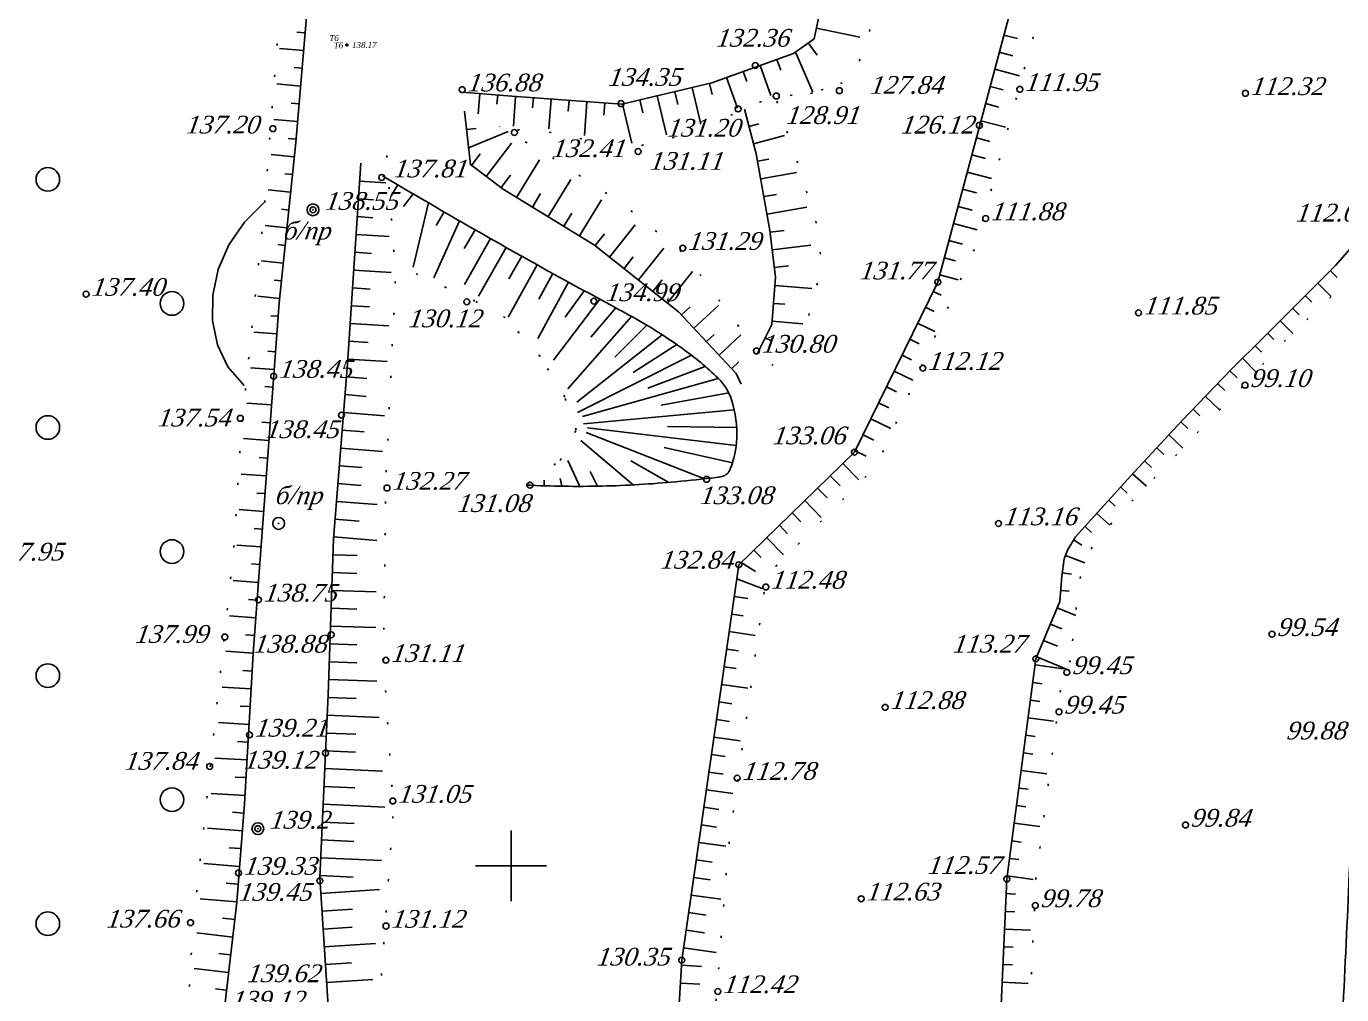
# Model space of a CAD drawing. Header units: millimetres. Extents: x 1400 to 4853, y -623 to 1865.
# Drawn here: x 2755.8 to 2822.5, y 1606.8 to 1655.9 of the extents above; entities that cross this region are included whole.
import ezdxf
from ezdxf.enums import TextEntityAlignment as Align

# ---------------------------------------------------------------- set-up
doc = ezdxf.new("R2010")
doc.units = ezdxf.units.MM
doc.set_wipeout_variables(frame=1)
doc.linetypes.add('ADOT1', pattern=[1.6, 0.1, -1.5])
for name, color, linetype in [('01_Горизонт_86', 7, 'Continuous'), ('02_Горизонт_100', 7, 'Continuous'), ('02_Горизонт_112', 7, 'Continuous'), ('02_Горизонт_128', 7, 'Continuous'), ('CONT-MNR', 7, 'Continuous'), ('NOMERA', 7, 'Continuous'), ('ВЫСОТЫ', 7, 'Continuous'), ('кресты', 7, 'Continuous'), ('НАДЗЕМКА', 7, 'Continuous'), ('НОМЕРА', 7, 'Continuous'), ('ПИКЕТЫ', 7, 'Continuous'), ('РАСТИТ', 7, 'Continuous'), ('РЕЛЬЕФ', 7, 'Continuous'), ('ТОЧКИ', 7, 'Continuous')]:
    doc.layers.add(name, color=color, linetype=linetype)
doc.styles.add('russ', font='timesi.ttf')
doc.styles.add('universw', font='timesi.ttf', dxfattribs={"oblique": 10})

# ---------------------------------------------------------------- blocks, each defined once
blk = doc.blocks.new('A$C29341465')
at = {"color": 0, "linetype": 'ByBlock', "lineweight": -2}
for p, q in [((0.5, 1.2), (0, 1.2)), ((1.2, 2), (1.2, 2.5)), ((1.2, 0.5), (1.2, 0)), ((2, 1.2), (2.5, 1.2))]:
    blk.add_line(p, q, dxfattribs=at)
blk.add_circle((1.2, 1.2), 0.75, dxfattribs=at)
blk = doc.blocks.new('point_s')
at = {"color": 0, "xscale": 0.2, "yscale": 0.2, "zscale": 0.2}
blk.add_blockref('A$C29341465', (-0.25, -0.25), dxfattribs=at)
at = {"layer": 'NOMERA', "color": 1, "style": 'russ'}
blk.add_attdef('NN', text='', height=1, dxfattribs=at).set_placement((-2.16, 0.35), align=Align.BOTTOM_CENTER)
at = {"layer": 'ВЫСОТЫ', "color": 1, "style": 'russ'}
blk.add_attdef('H_VER', (0.88, -0.52), '', height=1, dxfattribs=at)
at = {"layer": 'ВЫСОТЫ', "color": 0, "style": 'russ'}
blk.add_attdef('H_ZEM', (1.19, -1.98), '', height=1, dxfattribs=at)
at = {"layer": 'НОМЕРА', "color": 1, "linetype": 'Continuous', "style": 'russ'}
blk.add_attdef('NAZV', text='', height=1, dxfattribs=at).set_placement((-0.62, -0.07), align=Align.MIDDLE_RIGHT)
at = {"layer": 'ТОЧКИ', "style": 'russ'}
for tag, p in [('T_ST--T_OR', (-0.02, -4.67)), ('H_ST-I-Z', (-0.02, -7.21)), ('S-G_UG-V_UG-V', (0.02, -9.54))]:
    blk.add_attdef(tag, text='', height=1, dxfattribs=at).set_placement(p, align=Align.CENTER)
blk = doc.blocks.new('108')
at = {"color": 0, "linetype": 'Continuous', "lineweight": 0}
blk.add_wipeout([(0.51, -0.12), (0.52, -0.06), (0.52, -0.01), (0.52, 0.05), (0.51, 0.1), (0.5, 0.15), (0.48, 0.2), (0.45, 0.25), (0.42, 0.3), (0.39, 0.34), (0.35, 0.38), (0.31, 0.42), (0.26, 0.45), (0.22, 0.47), (0.17, 0.49), (0.11, 0.51), (0.06, 0.52), (0.01, 0.52), (-0.05, 0.52), (-0.1, 0.51), (-0.15, 0.5), (-0.21, 0.48), (-0.25, 0.45), (-0.3, 0.42), (-0.34, 0.39), (-0.38, 0.35), (-0.42, 0.31), (-0.45, 0.26), (-0.47, 0.22), (-0.49, 0.17), (-0.51, 0.11), (-0.52, 0.06), (-0.52, 0.01), (-0.52, -0.05), (-0.51, -0.1), (-0.5, -0.15), (-0.48, -0.21), (-0.45, -0.25), (-0.42, -0.3), (-0.39, -0.34), (-0.35, -0.38), (-0.31, -0.42), (-0.27, -0.45), (-0.22, -0.47), (-0.17, -0.49), (-0.12, -0.51), (-0.06, -0.52), (-0.01, -0.52), (0.05, -0.52), (0.1, -0.51), (0.15, -0.5), (0.2, -0.48), (0.25, -0.45), (0.3, -0.42), (0.34, -0.39), (0.38, -0.35), (0.42, -0.31), (0.45, -0.27), (0.47, -0.22), (0.49, -0.17)], dxfattribs=at)
at = {"linetype": 'Continuous'}
h = blk.add_hatch(color=0, dxfattribs=at)
edge = h.paths.add_edge_path()
edge.add_arc((0, 0), 0.0196, 0, 360)
at = {"color": 0, "linetype": 'Continuous'}
for radius in [0.5, 0.0196]:
    blk.add_circle((0, 0), radius, dxfattribs=at)
blk = doc.blocks.new('372')
blk.add_circle((0, 0), 1)
blk = doc.blocks.new('368')
at = {"color": 0, "linetype": 'Continuous'}
blk.add_blockref('372', (0, 0), dxfattribs=at)

msp = doc.modelspace()

# ---------------------------------------------------------------- linework, layer by layer
at = {"layer": '01_Горизонт_86', "color": 0, "linetype": 'Continuous'}
msp.add_lwpolyline([(2820.9455, 1569.4775, -0.0017444), (2820.9853, 1571.2017, -0.0014307), (2821.3114, 1582.2906, -0.004914), (2821.4473, 1585.5177, -0.0013443), (2821.5594, 1587.5689, 0.0002287), (2822.2453, 1599.6237, 0.0033151), (2822.9502, 1613.7812, -0.0068816), (2823.3384, 1620.5991, -0.1354259), (2824.3377, 1623.4252, -0.0584312), (2828.8814, 1628.5456, -0.0245902), (2831.7769, 1630.8827, 0.0430799), (2833.3813, 1632.2787, 0.0098396), (2838.2061, 1637.4683, -0.0006812), (2839.4773, 1638.8869, -0.0075013)], format="xyb", dxfattribs=at)
at = {"layer": '02_Горизонт_100', "color": 250, "linetype": 'Continuous'}
for p, q in [((2821.9509, 1643.532), (2822.2958, 1643.189)), ((2820.6816, 1642.2558), (2821.0113, 1641.9279)), ((2820.0444, 1641.6202), (2820.3656, 1641.2965)), ((2818.7668, 1640.3522), (2819.0771, 1640.0396)), ((2818.1263, 1639.7199), (2818.4488, 1639.3926)), ((2816.846, 1638.4547), (2817.2181, 1638.099)), ((2816.2241, 1637.8042), (2816.5888, 1637.4556)), ((2814.9803, 1636.503), (2815.3304, 1636.1684)), ((2814.3596, 1635.8514), (2814.7184, 1635.5181)), ((2813.1346, 1634.5325), (2813.4932, 1634.1995)), ((2812.5221, 1633.8731), (2812.8752, 1633.5451)), ((2811.3079, 1632.5443), (2811.643, 1632.2419)), ((2810.7049, 1631.8762), (2811.0315, 1631.5814)), ((2809.4956, 1630.543), (2809.8252, 1630.2428)), ((2808.9161, 1629.8574), (2809.3383, 1629.5922)), ((2808.344, 1628.1812), (2808.8139, 1628.1171)), ((2808.2651, 1627.2849), (2808.6965, 1627.2515)), ((2807.7387, 1625.5838), (2808.3251, 1625.3383)), ((2807.3912, 1624.7536), (2808.0919, 1624.4603))]:
    msp.add_line(p, q, dxfattribs=at)
at = {"layer": '02_Горизонт_100', "linetype": 'Continuous'}
for p, q in [((2821.3162, 1642.8939), (2821.9908, 1642.223)), ((2819.4056, 1640.9862), (2820.0372, 1640.3499)), ((2817.4852, 1639.0883), (2818.1704, 1638.3927)), ((2815.6022, 1637.1536), (2816.3159, 1636.4714)), ((2813.7471, 1635.1919), (2814.4645, 1634.5256)), ((2811.9109, 1633.2125), (2812.608, 1632.5833)), ((2810.1016, 1631.2083), (2810.7551, 1630.6131)), ((2808.5005, 1629.0643), (2809.4827, 1628.7048)), ((2808.0862, 1626.414), (2809.023, 1626.0218)), ((2807.0436, 1623.9234), (2808.674, 1623.2409)), ((2806.9607, 1623.5097), (2808.4095, 1623.3185)), ((2806.8429, 1622.6169), (2807.3188, 1622.5541)), ((2806.7251, 1621.7241), (2807.201, 1621.6613)), ((2806.6073, 1620.8314), (2807.9001, 1620.6608)), ((2806.4894, 1619.9386), (2806.9653, 1619.8758)), ((2806.3716, 1619.0458), (2806.8475, 1618.983)), ((2806.2538, 1618.1531), (2807.551, 1617.9819)), ((2806.136, 1617.2603), (2806.6118, 1617.1975)), ((2806.0181, 1616.3675), (2806.494, 1616.3047)), ((2805.9003, 1615.4748), (2807.202, 1615.303)), ((2805.7825, 1614.582), (2806.2584, 1614.5192)), ((2805.6647, 1613.6892), (2806.1406, 1613.6264)), ((2805.5469, 1612.7965), (2806.8572, 1612.6235)), ((2805.4929, 1611.8981), (2805.9736, 1611.8765)), ((2805.4525, 1610.9985), (2805.9332, 1610.9769)), ((2805.4121, 1610.0989), (2806.7323, 1610.0395)), ((2805.3717, 1609.1993), (2805.8523, 1609.1777)), ((2805.3312, 1608.2997), (2805.8119, 1608.2781)), ((2805.2908, 1607.4001), (2806.6033, 1607.3411))]:
    msp.add_line(p, q, dxfattribs=at)
at = {"layer": '02_Горизонт_100', "linetype": 'Continuous', "flags": 128}
for points in [[(2827.5223, 1651.6287), (2826.379, 1650.0741), (2825.5555, 1648.9544), (2824.9889, 1647.9119), (2824.5519, 1646.7588), (2824.322, 1646.2902), (2823.2988, 1645.0387), (2822.2088, 1643.7912), (2820.4385, 1642.0114), (2818.592, 1640.1787), (2816.9116, 1638.5234), (2814.4346, 1635.9322), (2811.9899, 1633.3001), (2810.1538, 1631.2655), (2809.0161, 1630.0165), (2808.6158, 1629.3793), (2808.4431, 1628.9074), (2808.3222, 1628.0211), (2808.2229, 1626.7406), (2807.0023, 1623.8247)], [(2896.1353, 1485.2847), (2881.6483, 1484.8497), (2869.2253, 1484.3757), (2855.2423, 1486.1067), (2842.5793, 1487.4417), (2826.5408, 1488.8032), (2812.0993, 1490.6907), (2802.7963, 1491.5787), (2794.2586, 1492.7293), (2793.0913, 1493.3337), (2793.2893, 1509.3507), (2795.6443, 1528.4487), (2796.8653, 1545.1497), (2798.8303, 1556.6307), (2802.4513, 1567.0917), (2803.8403, 1582.0917), (2804.8003, 1596.4827), (2805.5263, 1612.6407), (2807.0023, 1623.8247)]]:
    msp.add_lwpolyline(points, dxfattribs=at)
at = {"layer": '02_Горизонт_100', "color": 0, "linetype": 'ADOT1', "flags": 128}
for points in [[(2828.8957, 1650.7021), (2827.4721, 1649.91), (2826.3315, 1648.4463), (2825.5992, 1647.0248), (2824.7824, 1645.1108), (2823.7403, 1643.9004), (2821.4318, 1641.6871), (2819.2126, 1639.5593), (2817.578, 1637.7297), (2815.7327, 1635.89), (2813.6299, 1633.6278), (2811.5599, 1631.5119), (2810.0549, 1629.8311), (2809.5907, 1629.0367), (2809.3014, 1628.1478), (2809.0973, 1627.0539), (2809.0132, 1625.8859), (2808.7386, 1623.7452)], [(2808.7386, 1623.7452), (2808.293, 1622.5577), (2807.0055, 1612.6618), (2806.3612, 1599.2719), (2804.8778, 1578.9242), (2804.3249, 1572.7851), (2803.8487, 1566.9836), (2803.2036, 1565.0191), (2800.6079, 1557.4987), (2798.329, 1545.0337), (2797.2782, 1534.0392), (2794.6884, 1510.0731), (2794.4432, 1501.0086), (2794.3819, 1494.4551), (2795.9385, 1494.0706), (2802.4902, 1493.1172), (2807.388, 1492.4816), (2818.004, 1491.2491), (2822.1386, 1490.6559), (2831.0968, 1489.7449), (2839.9701, 1489.0246), (2848.9071, 1488.1347), (2857.8653, 1487.1178), (2866.8023, 1486.0161), (2869.336, 1485.7195), (2875.7393, 1485.9737), (2884.5914, 1486.2915), (2896.5876, 1485.329)]]:
    msp.add_lwpolyline(points, dxfattribs=at)
at = {"layer": '02_Горизонт_100', "color": 7, "linetype": 'Continuous'}
for centre in [(2817.6172, 1637.7144), (2818.9843, 1625.0705), (2807.0023, 1623.8247), (2808.5759, 1623.1351), (2808.1734, 1621.1264), (2814.5926, 1615.3848), (2805.5263, 1612.6407), (2806.9755, 1611.2971)]:
    msp.add_circle(centre, 0.15, dxfattribs=at)
at = {"layer": '02_Горизонт_112', "color": 0, "linetype": 'Continuous'}
for p, q in [((2805.3783, 1655.503), (2806.068, 1655.3185)), ((2805.1455, 1654.6327), (2805.8262, 1654.4506)), ((2804.9127, 1653.7624), (2806.1716, 1653.4257)), ((2804.68, 1652.8921), (2805.3425, 1652.7148)), ((2804.4472, 1652.0217), (2805.1168, 1651.8426)), ((2804.2144, 1651.1514), (2805.4569, 1650.8191)), ((2803.9816, 1650.2811), (2804.6675, 1650.0976)), ((2803.7488, 1649.4108), (2804.4429, 1649.2251)), ((2803.516, 1648.5405), (2804.7422, 1648.2125)), ((2803.2833, 1647.6701), (2803.9937, 1647.4801)), ((2803.0505, 1646.7998), (2803.7691, 1646.6076)), ((2802.8177, 1645.9295), (2804.0275, 1645.6059)), ((2802.5849, 1645.0592), (2803.2774, 1644.874)), ((2802.3521, 1644.1889), (2802.9268, 1644.0352)), ((2802.1194, 1643.3186), (2803.0569, 1643.0678)), ((2801.7915, 1642.4838), (2802.1956, 1642.2861)), ((2801.3955, 1641.6746), (2801.8366, 1641.4588)), ((2800.9996, 1640.8653), (2801.8713, 1640.4389)), ((2800.6037, 1640.0561), (2801.0716, 1639.8271)), ((2800.2078, 1639.2468), (2800.6892, 1639.0113)), ((2799.8119, 1638.4376), (2800.753, 1637.9771)), ((2799.416, 1637.6283), (2799.9242, 1637.3797)), ((2799.02, 1636.8191), (2799.5417, 1636.5638)), ((2798.6241, 1636.0098), (2799.6347, 1635.5154)), ((2798.2282, 1635.2005), (2798.7767, 1634.9322)), ((2797.8323, 1634.3913), (2798.3943, 1634.1164)), ((2796.5645, 1633.1176), (2797.0683, 1632.6001)), ((2797.2101, 1633.746), (2798.0206, 1632.9133)), ((2795.9189, 1632.4892), (2796.4005, 1631.9944)), ((2795.2734, 1631.8608), (2796.1065, 1631.0048)), ((2794.6278, 1631.2324), (2795.065, 1630.7832)), ((2793.9823, 1630.6039), (2794.3973, 1630.1776)), ((2793.3367, 1629.9755), (2794.1925, 1629.0964)), ((2792.6911, 1629.3471), (2793.0618, 1628.9664)), ((2792.0456, 1628.7187), (2792.7662, 1628.2587)), ((2791.8198, 1627.8765), (2793.1166, 1627.3904)), ((2791.6911, 1626.9848), (2792.3825, 1626.8851)), ((2791.5625, 1626.0931), (2792.138, 1626.0101)), ((2791.4338, 1625.2015), (2792.7473, 1625.012)), ((2791.3052, 1624.3098), (2791.9007, 1624.2239)), ((2791.1765, 1623.4181), (2791.7901, 1623.3296)), ((2791.0479, 1622.5264), (2792.3731, 1622.3352)), ((2790.9192, 1621.6348), (2791.569, 1621.541)), ((2790.7905, 1620.7431), (2791.4585, 1620.6467)), ((2790.6619, 1619.8514), (2791.9988, 1619.6585)), ((2790.5332, 1618.9597), (2791.2373, 1618.8581)), ((2790.4046, 1618.068), (2791.1268, 1617.9638)), ((2790.2759, 1617.1764), (2791.6246, 1616.9818)), ((2790.1473, 1616.2847), (2790.9056, 1616.1753)), ((2790.0186, 1615.393), (2790.7951, 1615.281)), ((2789.8899, 1614.5013), (2791.256, 1614.3042)), ((2789.7613, 1613.6097), (2790.574, 1613.4924)), ((2789.6326, 1612.718), (2790.4634, 1612.5981)), ((2789.504, 1611.8263), (2791.0129, 1611.6086)), ((2789.3753, 1610.9346), (2790.263, 1610.8065)), ((2789.2467, 1610.0429), (2790.1799, 1609.9083)), ((2789.118, 1609.1513), (2790.781, 1608.9113)), ((2789.0106, 1608.2574), (2790.0215, 1608.1962)), ((2788.9562, 1607.3581), (2789.9384, 1607.2986))]:
    msp.add_line(p, q, dxfattribs=at)
at = {"layer": '02_Горизонт_112', "color": 0, "linetype": 'Continuous', "flags": 128}
msp.add_lwpolyline([(2777.8993, 1483.4367), (2773.6273, 1493.2407), (2774.8663, 1509.5307), (2775.9793, 1524.3747), (2779.3873, 1528.6707), (2780.3203, 1539.3687), (2780.5543, 1543.1757), (2780.9053, 1551.2397), (2782.3723, 1562.7447), (2782.4143, 1564.2987), (2784.2323, 1569.0057), (2787.3493, 1580.8317), (2789.0263, 1608.5157), (2791.9243, 1628.6007), (2797.7953, 1634.3157), (2802.0223, 1642.9557), (2808.1663, 1665.9267), (2812.8523, 1666.0617), (2818.1623, 1665.7857), (2821.3594, 1675.0874)], dxfattribs=at)
at = {"layer": '02_Горизонт_112', "color": 250, "linetype": 'ADOT1', "flags": 128}
msp.add_lwpolyline([(2822.8636, 1674.9139), (2819.2765, 1664.5028), (2809.3831, 1664.5606), (2803.9446, 1644.7794), (2798.9244, 1633.6342), (2793.3163, 1628.0278), (2791.5181, 1615.1203), (2791.3758, 1614.0389), (2789.3606, 1588.7085), (2788.6739, 1579.7845), (2785.7766, 1569.0029), (2783.9597, 1564.2601), (2783.6064, 1561.3337), (2782.2924, 1550.8683), (2781.9896, 1543.1486), (2781.2447, 1528.981), (2777.8178, 1524.7937), (2777.2467, 1523.2711), (2776.3582, 1511.4706), (2775.0884, 1493.4173), (2778.7691, 1484.8524), (2780.1018, 1482.2512)], dxfattribs=at)
at = {"layer": '02_Горизонт_112', "color": 7, "linetype": 'Continuous'}
for centre in [(2806.1848, 1652.7457), (2817.6368, 1652.5404), (2804.1306, 1650.917), (2804.4509, 1646.1807), (2802.0223, 1642.9557), (2812.2139, 1641.3954), (2801.262, 1638.5841), (2797.7953, 1634.3157), (2805.1004, 1630.6914), (2791.9243, 1628.6007), (2793.2956, 1627.4717), (2799.3537, 1621.3606), (2791.8411, 1617.7623), (2798.1333, 1611.6382), (2789.0263, 1608.5157), (2790.8567, 1606.9296)]:
    msp.add_circle(centre, 0.15, dxfattribs=at)
at = {"layer": '02_Горизонт_128', "color": 7, "linetype": 'Continuous'}
for p, q in [((2795.8604, 1655.8584), (2798.06, 1655.3866)), ((2795.4512, 1655.1046), (2795.9037, 1654.474)), ((2792.9989, 1653.955), (2793.5483, 1652.4301)), ((2793.8528, 1654.2627), (2794.0514, 1653.7114)), ((2791.291, 1653.3397), (2791.8517, 1651.7837)), ((2792.1449, 1653.6474), (2792.325, 1653.1476)), ((2778.779, 1652.5228), (2778.6962, 1651.5)), ((2788.6676, 1652.6237), (2788.8241, 1651.9675)), ((2789.5504, 1652.8343), (2789.9924, 1650.9816)), ((2790.4333, 1653.0449), (2790.5688, 1652.477)), ((2779.6837, 1652.4496), (2779.6464, 1651.9893)), ((2780.5885, 1652.3778), (2780.4787, 1650.8751)), ((2781.4937, 1652.3116), (2781.457, 1651.8086)), ((2782.399, 1652.2455), (2782.2882, 1650.73)), ((2783.3042, 1652.1793), (2783.2649, 1651.642)), ((2784.2094, 1652.1131), (2784.0837, 1650.394)), ((2785.1146, 1652.047), (2785.0701, 1651.4382)), ((2786.019, 1651.9918), (2786.4916, 1650.0107)), ((2786.9018, 1652.2024), (2787.059, 1651.5435)), ((2787.7847, 1652.413), (2788.2553, 1650.4403)), ((2778.1034, 1650.705), (2778.0945, 1650.704)), ((2778.1034, 1650.705), (2778.5897, 1650.7574)), ((2778.2037, 1649.7749), (2780.2155, 1650.6079)), ((2792.4382, 1650.8581), (2792.4295, 1650.8558)), ((2792.4382, 1650.8581), (2792.9463, 1650.993)), ((2779.1061, 1648.3143), (2780.377, 1650.0106)), ((2792.6722, 1649.9769), (2792.6461, 1649.97)), ((2792.6722, 1649.9769), (2794.2493, 1650.3958)), ((2778.2037, 1649.7749), (2778.1768, 1649.772)), ((2778.3574, 1648.8752), (2778.796, 1649.4607)), ((2780.6453, 1647.2541), (2781.8103, 1649.1577)), ((2792.8752, 1649.0889), (2793.443, 1649.1904)), ((2778.3574, 1648.8752), (2778.352, 1648.868)), ((2792.8752, 1649.0889), (2792.8663, 1649.0873)), ((2793.0356, 1648.1914), (2794.8512, 1648.5159)), ((2779.1061, 1648.3143), (2779.0899, 1648.2927)), ((2779.8548, 1647.7533), (2780.3298, 1648.3873)), ((2782.2412, 1646.2774), (2783.3943, 1648.1616)), ((2793.0356, 1648.1914), (2793.009, 1648.1866)), ((2779.8548, 1647.7533), (2779.8494, 1647.7461)), ((2780.6453, 1647.2541), (2780.6312, 1647.2311)), ((2781.4433, 1646.7658), (2781.8601, 1647.4468)), ((2783.8371, 1645.3008), (2784.956, 1647.1291)), ((2793.196, 1647.2939), (2793.1872, 1647.2923)), ((2793.196, 1647.2939), (2793.8342, 1647.408)), ((2781.4433, 1646.7658), (2781.4386, 1646.7581)), ((2783.0392, 1645.7891), (2783.4457, 1646.4535)), ((2793.3565, 1646.3964), (2795.37, 1646.7563)), ((2782.2412, 1646.2774), (2782.2271, 1646.2544)), ((2783.0392, 1645.7891), (2783.0345, 1645.7814)), ((2785.3656, 1644.2277), (2786.6599, 1645.8592)), ((2793.3565, 1646.3964), (2793.3299, 1646.3916)), ((2783.8371, 1645.3008), (2783.823, 1645.2777)), ((2784.6327, 1644.8091), (2785.1014, 1645.4)), ((2793.5125, 1645.4982), (2793.5035, 1645.4972)), ((2793.5125, 1645.4982), (2794.2246, 1645.5821)), ((2784.6327, 1644.8091), (2784.6271, 1644.8021)), ((2786.8314, 1643.0649), (2788.1115, 1644.6784)), ((2793.6191, 1644.5928), (2793.5923, 1644.5896)), ((2793.6191, 1644.5928), (2795.5871, 1644.8245)), ((2785.3656, 1644.2277), (2785.3488, 1644.2065)), ((2786.0985, 1643.6463), (2786.563, 1644.2318)), ((2786.0985, 1643.6463), (2786.0929, 1643.6392)), ((2788.2972, 1641.9021), (2789.5654, 1643.5006)), ((2793.7257, 1643.6873), (2793.7168, 1643.6863)), ((2793.7257, 1643.6873), (2794.4447, 1643.772)), ((2786.8314, 1643.0649), (2786.8147, 1643.0437)), ((2787.5643, 1642.4835), (2787.5587, 1642.4764)), ((2787.5643, 1642.4835), (2788.0245, 1643.0636)), ((2793.7491, 1642.7802), (2793.7221, 1642.7822)), ((2793.7491, 1642.7802), (2795.6303, 1642.6353)), ((2788.2972, 1641.9021), (2788.2805, 1641.8809)), ((2793.6791, 1641.8711), (2793.6701, 1641.8718)), ((2793.6791, 1641.8711), (2794.2546, 1641.8268)), ((2789.0094, 1641.2982), (2789.0029, 1641.2921)), ((2789.0094, 1641.2982), (2789.4457, 1641.7058)), ((2789.6481, 1640.6146), (2790.8868, 1641.772)), ((2789.6481, 1640.6146), (2789.6284, 1640.5962)), ((2793.6091, 1640.9621), (2793.5821, 1640.9642)), ((2793.6091, 1640.9621), (2795.1728, 1640.8417)), ((2790.2868, 1639.931), (2790.2802, 1639.9249)), ((2790.2868, 1639.931), (2790.6763, 1640.295)), ((2790.9255, 1639.2475), (2792.0308, 1640.2802)), ((2793.262, 1640.1299), (2793.2539, 1640.1339)), ((2793.262, 1640.1299), (2793.5817, 1639.9699)), ((2790.9255, 1639.2475), (2790.9057, 1639.229)), ((2791.5641, 1638.5639), (2791.5576, 1638.5577)), ((2791.5641, 1638.5639), (2791.9242, 1638.9003))]:
    msp.add_line(p, q, dxfattribs=at)
at = {"layer": '02_Горизонт_128', "color": 0, "linetype": 'Continuous'}
for p, q in [((2772.6727, 1648.0855), (2774.0102, 1647.9984)), ((2774.6139, 1647.8914), (2774.2836, 1647.3307)), ((2772.6138, 1647.1814), (2773.3795, 1647.1315)), ((2775.396, 1647.4319), (2774.8971, 1646.7923)), ((2776.1792, 1646.9742), (2775.386, 1643.7192)), ((2776.9635, 1646.5184), (2776.5664, 1645.8334)), ((2772.5549, 1646.2773), (2773.3456, 1646.2258)), ((2777.7488, 1646.0644), (2776.4454, 1643.1697)), ((2772.496, 1645.3732), (2774.1719, 1645.264)), ((2778.5352, 1645.6122), (2777.9881, 1644.6582)), ((2779.3226, 1645.1619), (2777.999, 1642.8403)), ((2772.4371, 1644.4691), (2773.278, 1644.4143)), ((2780.1115, 1644.714), (2778.7167, 1642.2475)), ((2781.6938, 1643.8265), (2780.2189, 1641.1749)), ((2780.9019, 1644.2689), (2780.2557, 1643.1168)), ((2772.3782, 1643.565), (2774.2797, 1643.4412)), ((2782.4873, 1643.387), (2781.7704, 1642.0873)), ((2772.3193, 1642.6609), (2773.2103, 1642.6029)), ((2783.2824, 1642.9503), (2781.7188, 1640.0919)), ((2784.0788, 1642.516), (2783.1091, 1641.1773)), ((2784.8757, 1642.0826), (2782.5095, 1638.9831)), ((2772.2604, 1641.7568), (2773.1765, 1641.6972)), ((2786.4689, 1641.2147), (2783.2369, 1637.5418)), ((2785.6729, 1641.6497), (2784.4043, 1640.1552)), ((2772.2015, 1640.8527), (2774.1595, 1640.7252)), ((2787.2547, 1640.7617), (2785.627, 1639.1404)), ((2772.1426, 1639.9487), (2773.1089, 1639.8857)), ((2788.0253, 1640.2832), (2783.6953, 1636.8605)), ((2788.7799, 1639.7798), (2786.5574, 1638.3682)), ((2789.5145, 1639.2478), (2783.7427, 1636.3392)), ((2772.0837, 1639.0446), (2774.0704, 1638.9151)), ((2790.2168, 1638.6738), (2787.3097, 1637.5702)), ((2772.0145, 1638.1412), (2773.0406, 1638.0583)), ((2790.883, 1638.0584), (2783.9955, 1636.1339)), ((2771.9415, 1637.2381), (2773.0068, 1637.152)), ((2791.4102, 1637.3253), (2787.9847, 1636.7099)), ((2791.692, 1636.4654), (2784.0314, 1635.7616)), ((2771.8685, 1636.3351), (2773.9315, 1636.1683)), ((2771.7955, 1635.432), (2772.9102, 1635.3419)), ((2790.1835, 1632.9651), (2784.1693, 1635.3125)), ((2791.7888, 1634.6619), (2784.2353, 1635.5455)), ((2791.8144, 1635.5676), (2788.2966, 1635.616)), ((2771.7225, 1634.5289), (2773.8396, 1634.3578)), ((2786.5689, 1632.6548), (2783.9007, 1634.9176)), ((2791.6012, 1633.7757), (2788.1375, 1634.5517)), ((2783.8488, 1632.5815), (2783.2436, 1633.8931)), ((2788.3785, 1632.7832), (2786.4436, 1633.8737)), ((2771.6495, 1633.6259), (2772.8075, 1633.5323)), ((2784.7559, 1632.5904), (2784.3722, 1633.331)), ((2771.5765, 1632.7228), (2772.7561, 1632.6275)), ((2782.0349, 1632.6093), (2782.0439, 1632.8926)), ((2782.9417, 1632.5879), (2782.8638, 1632.9753)), ((2771.5035, 1631.8197), (2773.5692, 1631.6528)), ((2771.4305, 1630.9167), (2772.6534, 1630.8178)), ((2771.3575, 1630.0136), (2773.5467, 1629.8367)), ((2771.3213, 1629.1084), (2772.5539, 1629.0653)), ((2771.2896, 1628.203), (2772.5321, 1628.1595)), ((2771.2579, 1627.2975), (2773.5135, 1627.2186)), ((2771.2262, 1626.392), (2772.5373, 1626.3462)), ((2771.1946, 1625.4866), (2773.4911, 1625.4062)), ((2771.1629, 1624.5811), (2772.5388, 1624.533)), ((2771.1312, 1623.6757), (2772.5266, 1623.6268)), ((2771.0995, 1622.7702), (2773.5434, 1622.6847)), ((2771.0666, 1621.8648), (2772.5021, 1621.8007)), ((2771.0261, 1620.9597), (2773.6633, 1620.8418)), ((2770.9857, 1620.0546), (2772.4778, 1619.9879)), ((2770.9452, 1619.1495), (2772.4657, 1619.0815)), ((2770.9048, 1618.2444), (2773.8401, 1618.1132)), ((2770.8643, 1617.3393), (2772.4414, 1617.2688)), ((2770.8239, 1616.4342), (2773.958, 1616.2941)), ((2770.7834, 1615.529), (2772.4054, 1615.4566)), ((2770.743, 1614.6239), (2772.3873, 1614.5505)), ((2770.7025, 1613.7188), (2773.7855, 1613.5811)), ((2770.6621, 1612.8137), (2772.3512, 1612.7382)), ((2770.7096, 1611.9095), (2773.6828, 1612.1002)), ((2770.7676, 1611.0053), (2772.3186, 1611.1048)), ((2770.8257, 1610.1012), (2772.3005, 1610.1958)), ((2770.8837, 1609.197), (2773.4861, 1609.364)), ((2770.9417, 1608.2929), (2772.2638, 1608.3777)), ((2770.9997, 1607.3887), (2773.355, 1607.5398))]:
    msp.add_line(p, q, dxfattribs=at)
at = {"layer": '02_Горизонт_128', "color": 7, "linetype": 'ADOT1', "flags": 128}
for points in [[(2795.5635, 1652.5377), (2797.5876, 1653.2117), (2798.3972, 1654.9641), (2799.0045, 1657.7275), (2799.0045, 1660.2888), (2798.7346, 1663.6588), (2797.3852, 1665.209), (2792.1225, 1666.4896), (2790.5032, 1666.7592)], [(2796.2059, 1652.7323), (2793.2074, 1652.1877), (2789.3912, 1650.4858), (2786.3246, 1649.7369), (2782.3721, 1650.5538), (2779.8506, 1650.7581), (2779.8506, 1650.7581)], [(2793.5964, 1638.7119), (2795.36, 1640.8445), (2796.1489, 1643.7652), (2795.8705, 1645.8978), (2794.9423, 1648.9113), (2793.7821, 1652.342)], [(2792.7435, 1639.3264), (2792.0623, 1640.5009), (2789.2498, 1644.2938), (2785.9686, 1646.9629), (2782.7812, 1649.07), (2779.7812, 1650.8494), (2779.7812, 1650.8494)]]:
    msp.add_lwpolyline(points, dxfattribs=at)
at = {"layer": '02_Горизонт_128', "color": 7, "linetype": 'Continuous', "flags": 128}
for points in [[(2777.8744, 1652.5961), (2780.3958, 1652.3919), (2785.9839, 1651.9834), (2790.5497, 1653.0727), (2794.7067, 1654.5703), (2795.7437, 1655.3146), (2796.3477, 1658.1303), (2796.4881, 1660.0514), (2795.3261, 1662.2147), (2793.2695, 1664.2654), (2790.9755, 1664.4676), (2788.8618, 1664.3207), (2787.1762, 1663.8674), (2785.7499, 1661.9893), (2784.1292, 1660.5645), (2781.9898, 1659.593), (2778.9428, 1659.3988), (2776.3496, 1659.334), (2774.664, 1659.7226)], [(2778.0031, 1651.6351), (2778.2957, 1648.9214), (2779.9674, 1647.669), (2784.6063, 1644.83), (2788.8692, 1641.4484), (2791.7946, 1638.3172), (2792.0454, 1637.7744)], [(2792.8539, 1639.3146), (2793.5964, 1640.7982), (2793.7821, 1643.2089), (2793.5036, 1645.5733), (2792.8075, 1649.4676), (2792.2042, 1651.7393)]]:
    msp.add_lwpolyline(points, dxfattribs=at)
at = {"layer": '02_Горизонт_128', "linetype": 'Continuous'}
msp.add_lwpolyline([(2794.8206, 1654.5993), (2795.6844, 1652.6081)], dxfattribs=at)
at = {"layer": '02_Горизонт_128', "color": 32, "linetype": 'ADOT1', "flags": 128}
msp.add_lwpolyline([(2774.0579, 1649.376), (2774.4999, 1643.3037), (2774.0026, 1632.8152), (2773.8909, 1623.7839), (2774.3883, 1616.1107), (2773.6161, 1605.3683), (2773.2292, 1598.4679), (2773.2862, 1591.4232), (2773.0099, 1584.9645), (2773.0096, 1577.1562), (2772.8438, 1572.4639), (2773.3092, 1564.8971), (2772.6112, 1562.3018), (2772.4173, 1561.9532)], dxfattribs=at)
msp.add_lwpolyline([(2774.0579, 1649.376), (2774.4999, 1643.3037), (2774.0026, 1632.8152), (2773.8909, 1623.7839), (2774.3883, 1616.1107), (2773.6161, 1605.3683), (2773.2292, 1598.4679), (2773.2862, 1591.4232), (2773.0099, 1584.9645), (2773.0096, 1577.1562), (2772.8438, 1572.4639), (2773.3092, 1564.8971), (2772.6112, 1562.3018), (2772.4173, 1561.9532)], dxfattribs=at)
at = {"layer": '02_Горизонт_128', "color": 0, "linetype": 'Continuous', "flags": 128}
msp.add_lwpolyline([(2781.1285, 1632.646, 0.0177687), (2784.9845, 1632.595, 0.0182649), (2788.7296, 1632.8156, 0.0050079), (2790.7783, 1633.0323, 0.0346885), (2791.071, 1633.087, 0.2416074), (2791.4923, 1633.4626, 0.0814888), (2791.8175, 1635.0206, 0.0864423), (2791.57, 1636.9254, 0.12431), (2790.8674, 1638.0738, 0.039475), (2789.049, 1639.5914, 0.0290366), (2786.3203, 1641.2965, 0.0008189), (2785.3763, 1641.8108, -0.0004453), (2783.6396, 1642.7553, -0.0049207), (2779.2193, 1645.2209, -0.0039972), (2773.8328, 1648.3527)], format="xyb", dxfattribs=at)
at = {"layer": '02_Горизонт_128', "color": 0, "linetype": 'ADOT1'}
msp.add_lwpolyline([(2781.2309, 1632.7389), (2782.8568, 1633.8991), (2783.6697, 1635.4362), (2783.089, 1637.1184), (2781.8406, 1639.1776), (2780.0696, 1641.1498), (2778.5309, 1641.9908), (2775.2211, 1643.528)], dxfattribs=at)
at = {"layer": '02_Горизонт_128', "color": 7, "linetype": 'Continuous'}
for centre in [(2792.7598, 1653.9519), (2777.8791, 1652.7264), (2793.8249, 1652.4051), (2797.0238, 1652.6742), (2785.9463, 1652.0184), (2791.8862, 1651.7494), (2780.5315, 1650.5497), (2786.8092, 1649.5899), (2773.7983, 1648.2717), (2789.0767, 1644.6775), (2778.1153, 1641.9537), (2784.5623, 1641.9867), (2792.8189, 1639.4574), (2774.0661, 1632.4953), (2781.3253, 1632.6447), (2790.2923, 1632.9357), (2767.0833, 1619.958), (2770.9494, 1619.0368), (2774.3616, 1616.6006), (2766.5266, 1612.9439), (2770.658, 1612.5452), (2774.0169, 1610.2512)]:
    msp.add_circle(centre, 0.15, dxfattribs=at)
at = {"layer": 'CONT-MNR', "color": 30, "linetype": 'Continuous', "flags": 128}
msp.add_lwpolyline([(2767.8562, 1647.0099), (2766.8283, 1646.0045), (2766.0414, 1644.8479), (2765.5031, 1643.593), (2765.2211, 1642.2931), (2765.2031, 1641.0014), (2765.4568, 1639.7708), (2765.9899, 1638.6546), (2766.81, 1637.7059)], dxfattribs=at)
at = {"layer": 'кресты', "color": 3, "linetype": 'Continuous'}
for p, q in [((2780.3623, 1611.5067), (2780.3623, 1615.1067)), ((2778.5623, 1613.3067), (2782.1623, 1613.3067))]:
    msp.add_line(p, q, dxfattribs=at)
at = {"layer": 'ПИКЕТЫ', "color": 7, "linetype": 'Continuous'}
for centre in [(2768.2761, 1650.7447), (2758.7914, 1642.3451), (2768.315, 1638.1803), (2766.6223, 1636.0365), (2771.7558, 1636.1961), (2767.5419, 1626.8165), (2771.2356, 1625.0454), (2765.8321, 1624.9328), (2774.0073, 1623.7488), (2765.0642, 1618.3585), (2764.0895, 1610.4234)]:
    msp.add_circle(centre, 0.15, dxfattribs=at)
at = {"layer": 'РЕЛЬЕФ', "color": 7, "linetype": 'Continuous'}
for p, q in [((2769.9139, 1655.6114), (2769.4885, 1655.6479)), ((2769.8366, 1654.7112), (2768.6092, 1654.8165)), ((2769.7594, 1653.811), (2769.3522, 1653.846)), ((2769.6822, 1652.9108), (2768.4667, 1653.0151)), ((2769.6049, 1652.0107), (2769.2017, 1652.0452)), ((2769.5277, 1651.1105), (2768.3241, 1651.2137)), ((2769.4504, 1650.2103), (2769.0512, 1650.2445)), ((2769.3603, 1649.3113), (2768.1819, 1649.4331)), ((2769.2674, 1648.4126), (2768.8813, 1648.4525)), ((2769.1745, 1647.5139), (2768.0361, 1647.6316)), ((2769.0816, 1646.6152), (2768.7088, 1646.6537)), ((2768.9887, 1645.7165), (2767.8764, 1645.8314)), ((2768.8958, 1644.8178), (2768.5248, 1644.8561)), ((2768.8029, 1643.9191), (2767.6889, 1644.0342)), ((2768.71, 1643.0203), (2768.3384, 1643.0588)), ((2768.6171, 1642.1216), (2767.5014, 1642.237)), ((2768.5436, 1641.2212), (2768.1645, 1641.2494)), ((2768.4765, 1640.3202), (2767.315, 1640.4067)), ((2768.4094, 1639.4192), (2768.0142, 1639.4486)), ((2768.3423, 1638.5182), (2767.1325, 1638.6083)), ((2768.2752, 1637.6172), (2767.8639, 1637.6478)), ((2768.2081, 1636.7162), (2766.9501, 1636.8099)), ((2768.141, 1635.8152), (2767.7136, 1635.847)), ((2768.0739, 1634.9142), (2766.7846, 1635.0102)), ((2768.0068, 1634.0132), (2767.5804, 1634.045)), ((2767.9397, 1633.1122), (2766.6704, 1633.2067)), ((2767.8726, 1632.2112), (2767.4528, 1632.2425)), ((2767.8055, 1631.3102), (2766.5562, 1631.4032)), ((2767.7384, 1630.4092), (2767.3253, 1630.44)), ((2767.6713, 1629.5082), (2766.442, 1629.5997)), ((2767.6042, 1628.6072), (2767.1867, 1628.6383)), ((2767.5371, 1627.7062), (2766.2579, 1627.8015)), ((2767.47, 1626.8052), (2767.0346, 1626.8376)), ((2767.4029, 1625.9042), (2766.07, 1626.0035)), ((2767.3358, 1625.0032), (2766.8825, 1625.0369)), ((2767.2687, 1624.1022), (2765.8821, 1624.2054)), ((2767.2179, 1623.2001), (2766.7409, 1623.2269)), ((2767.1672, 1622.298), (2765.6946, 1622.3808)), ((2767.1165, 1621.396), (2766.6117, 1621.4243)), ((2767.0658, 1620.4939), (2765.5099, 1620.5813)), ((2767.0151, 1619.5918), (2766.4825, 1619.6218)), ((2766.9644, 1618.6897), (2765.3251, 1618.7819)), ((2766.9137, 1617.7877), (2766.3534, 1617.8192)), ((2766.863, 1616.8856), (2765.1404, 1616.9824)), ((2766.8014, 1615.9843), (2766.218, 1616.0307)), ((2766.7297, 1615.0836), (2764.9569, 1615.2246)), ((2766.6581, 1614.183), (2766.0596, 1614.2306)), ((2766.5864, 1613.2823), (2764.7681, 1613.427)), ((2766.5148, 1612.3817), (2765.9011, 1612.4305)), ((2766.4432, 1611.481), (2764.5794, 1611.6293)), ((2766.3389, 1610.5836), (2765.7223, 1610.6556)), ((2766.234, 1609.6862), (2764.4074, 1609.8997)), ((2766.1291, 1608.7888), (2765.5349, 1608.8582)), ((2766.0242, 1607.8914), (2764.2857, 1608.0946)), ((2765.9193, 1606.994), (2765.3545, 1607.06))]:
    msp.add_line(p, q, dxfattribs=at)

# ---------------------------------------------------------------- block references
at = {"color": 7, "xscale": 0.3, "yscale": 0.3, "zscale": 0.3}
msp.add_blockref('point_s', (2772.0283, 1655.0007), dxfattribs=at).add_auto_attribs({'NN': 'T6', 'H_VER': '138.17', 'NAZV': 'T6'})
at = {"layer": 'НАДЗЕМКА', "color": 7, "linetype": 'Continuous', "xscale": 0.6, "yscale": 0.6, "zscale": 0.6}
for p in [(2770.3093, 1646.6247), (2768.5633, 1630.6977), (2767.5103, 1615.1967)]:
    msp.add_blockref('108', p, dxfattribs=at)
at = {"layer": 'РАСТИТ', "color": 7, "linetype": 'Continuous', "xscale": 0.6, "yscale": 0.6, "zscale": 0.6}
for p in [(2756.8507, 1648.17), (2763.1507, 1641.87), (2756.8507, 1635.57), (2763.1507, 1629.27), (2756.8507, 1622.97), (2763.1507, 1616.67), (2756.8507, 1610.37)]:
    msp.add_blockref('368', p, dxfattribs=at)

# ---------------------------------------------------------------- texts
at = {"layer": '01_Горизонт_86', "color": 7, "linetype": 'Continuous', "style": 'universw', "oblique": 10}
msp.add_text('99.88', height=0.9, dxfattribs=at).set_placement((2819.708, 1619.7307))
at = {"layer": '02_Горизонт_100', "color": 7, "linetype": 'Continuous', "style": 'universw', "oblique": 10}
for s, p in [('112.00', (2820.1971, 1646.0315)), ('99.10', (2817.8858, 1637.6277)), ('99.54', (2819.2528, 1624.9839)), ('113.27', (2802.7732, 1624.1388)), ('99.45', (2808.8444, 1623.0484)), ('99.45', (2808.4419, 1621.0397)), ('99.84', (2814.8611, 1615.2981)), ('112.57', (2801.5061, 1612.8991)), ('99.78', (2807.2441, 1611.2104))]:
    msp.add_text(s, height=0.9, dxfattribs=at).set_placement(p)
at = {"layer": '02_Горизонт_112', "color": 7, "linetype": 'Continuous', "style": 'universw', "oblique": 10}
for s, p in [('111.95', (2806.4533, 1652.659)), ('112.32', (2817.9053, 1652.4538)), ('126.12', (2800.1449, 1650.5)), ('111.88', (2804.7194, 1646.094)), ('131.77', (2798.0539, 1643.0905)), ('111.85', (2812.4824, 1641.3088)), ('112.12', (2801.5305, 1638.4975)), ('133.06', (2793.625, 1634.7174)), ('113.16', (2805.3689, 1630.6048)), ('132.84', (2787.9327, 1628.4012)), ('112.48', (2793.5641, 1627.385)), ('112.88', (2799.6223, 1621.2739)), ('112.78', (2792.1097, 1617.6756)), ('112.63', (2798.4019, 1611.5516)), ('130.35', (2784.6977, 1608.2459)), ('112.42', (2791.1252, 1606.8429))]:
    msp.add_text(s, height=0.9, dxfattribs=at).set_placement(p)
at = {"layer": '02_Горизонт_128', "color": 7, "linetype": 'Continuous', "style": 'universw', "oblique": 10}
for s, p in [('132.36', (2790.7659, 1654.9102)), ('134.35', (2785.2822, 1652.92)), ('136.88', (2778.1477, 1652.6398)), ('127.84', (2798.5779, 1652.5154)), ('128.91', (2794.3196, 1650.9845)), ('131.20', (2788.2844, 1650.3415)), ('132.41', (2782.433, 1649.3005)), ('137.81', (2774.3983, 1648.2717)), ('131.11', (2787.396, 1648.6575)), ('131.29', (2789.3452, 1644.5908)), ('134.99', (2785.1623, 1641.9867)), ('130.12', (2775.1399, 1640.6604)), ('130.80', (2793.0874, 1639.3707)), ('132.27', (2774.3346, 1632.4086)), ('133.08', (2789.9402, 1631.6776)), ('131.08', (2777.6247, 1631.2796)), ('139.21', (2767.3518, 1619.8713)), ('139.12', (2766.8107, 1618.2448)), ('131.05', (2774.6301, 1616.5139)), ('139.2', (2768.1103, 1615.1967)), ('139.33', (2766.7951, 1612.8572)), ('139.45', (2766.5266, 1611.5329)), ('131.12', (2774.2854, 1610.1645)), ('139.62', (2766.9543, 1607.4007)), ('139.12', (2766.1511, 1606.0595))]:
    msp.add_text(s, height=0.9, dxfattribs=at).set_placement(p)
at = {"layer": 'ПИКЕТЫ', "color": 7, "linetype": 'Continuous', "style": 'universw', "oblique": 10}
for s, p in [('137.20', (2763.8515, 1650.5015)), ('138.55', (2770.9093, 1646.6247)), ('137.40', (2759.0599, 1642.2584)), ('138.45', (2768.5835, 1638.0936)), ('137.54', (2762.4108, 1635.6218)), ('138.45', (2767.9037, 1635.0314)), ('137.95', (2753.9318, 1628.8138)), ('138.75', (2767.8105, 1626.7298)), ('137.99', (2761.2724, 1624.6317)), ('138.88', (2767.2859, 1624.1344)), ('131.11', (2774.2758, 1623.6622)), ('137.84', (2760.7391, 1618.1873)), ('137.66', (2759.8156, 1610.175))]:
    msp.add_text(s, height=0.9, dxfattribs=at).set_placement(p)
at = {"layer": 'РЕЛЬЕФ', "color": 7, "linetype": 'Continuous', "style": 'universw', "oblique": 10}
msp.add_text('б/пр', height=0.9, dxfattribs=at).set_placement((2768.3732, 1631.675))

# ---------------------------------------------------------------- next in the draw order: linework, layer by layer
at = {"layer": '02_Горизонт_128', "color": 0, "linetype": 'Continuous', "flags": 128}
msp.add_lwpolyline([(2772.5144, 1562.32), (2771.9269, 1563.9272), (2771.6476, 1566.6132), (2771.7174, 1572.6131), (2771.8571, 1574.4271), (2770.8704, 1580.7187), (2770.552, 1586.6687), (2770.7398, 1588.7949), (2771.2104, 1604.1057), (2770.6578, 1612.7173), (2771.0722, 1621.9914), (2771.3495, 1629.9142), (2772.0679, 1638.8019), (2772.7316, 1648.9896)], dxfattribs=at)
at = {"layer": '02_Горизонт_128', "color": 7, "linetype": 'Continuous'}
msp.add_circle((2767.5103, 1615.1967), 0.15, dxfattribs=at)
at = {"layer": 'ПИКЕТЫ', "color": 7, "linetype": 'Continuous'}
msp.add_circle((2770.3093, 1646.6247), 0.15, dxfattribs=at)
at = {"layer": 'РЕЛЬЕФ', "color": 7, "linetype": 'ADOT1', "flags": 128}
msp.add_lwpolyline([(2764.9906, 1667.8753), (2767.2926, 1666.7255), (2768.4959, 1662.6489), (2768.4959, 1655.1229), (2767.8158, 1646.4471), (2766.6692, 1635.4694), (2766.2997, 1629.518), (2764.2285, 1610.3125), (2763.5206, 1598.8794), (2763.2648, 1588.8091), (2762.7419, 1580.684), (2761.8022, 1567.3683), (2761.0773, 1556.9048), (2760.4842, 1546.1532), (2759.0923, 1529.7546), (2758.5338, 1523.5665), (2757.8799, 1514.5656), (2757.1134, 1506.0792), (2756.452, 1495.5412), (2756.0009, 1490.134), (2756.3956, 1488.5005)], dxfattribs=at)
at = {"layer": 'РЕЛЬЕФ', "color": 7, "linetype": 'Continuous', "flags": 128}
msp.add_lwpolyline([(2765.5901, 1604.178), (2766.4419, 1611.4647), (2766.8386, 1616.4517), (2767.2683, 1624.0978), (2768.594, 1641.8982), (2769.4369, 1650.0519), (2770.0351, 1657.0245), (2770.3794, 1665.0008), (2770.3794, 1667.3527), (2769.3853, 1668.1366), (2766.8741, 1668.1366), (2765.2522, 1667.9276)], dxfattribs=at)

# ---------------------------------------------------------------- next in the draw order: texts
at = {"layer": 'РЕЛЬЕФ', "color": 7, "linetype": 'Continuous', "style": 'universw', "oblique": 10}
msp.add_text('б/пр', height=0.9, dxfattribs=at).set_placement((2768.7884, 1645.1179))

doc.saveas('drawing.dxf')
